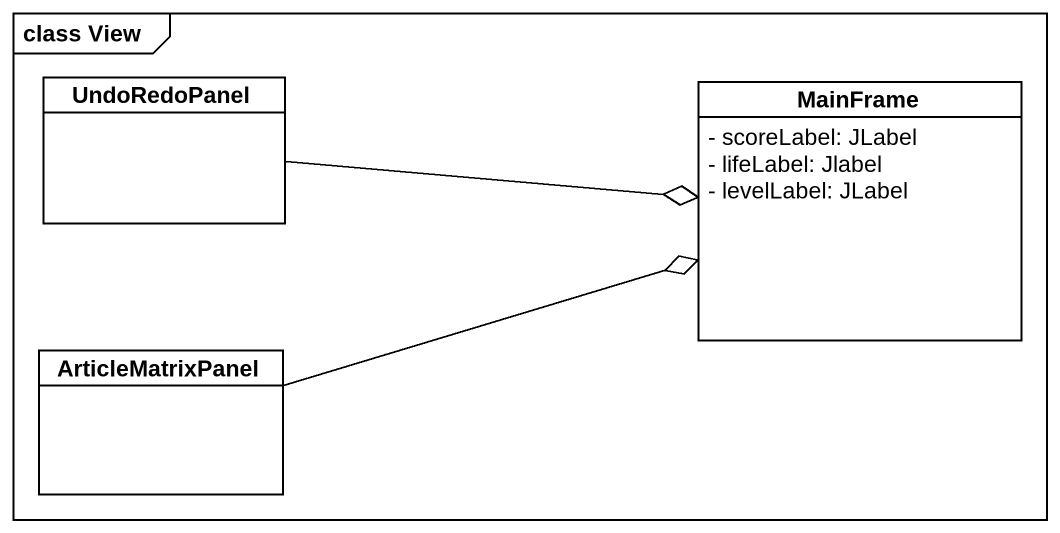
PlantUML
@startuml
mainframe class View
hide circle
hide empty members
skinparam classAttributeIconSize 0
class UndoRedoPanel
class "MainFrame" as MainFrame_ {
  - scoreLabel: JLabel
  - lifeLabel: Jlabel
  - levelLabel: JLabel
}
class ArticleMatrixPanel
UndoRedoPanel -right-o MainFrame_
ArticleMatrixPanel -right-o MainFrame_
@enduml
